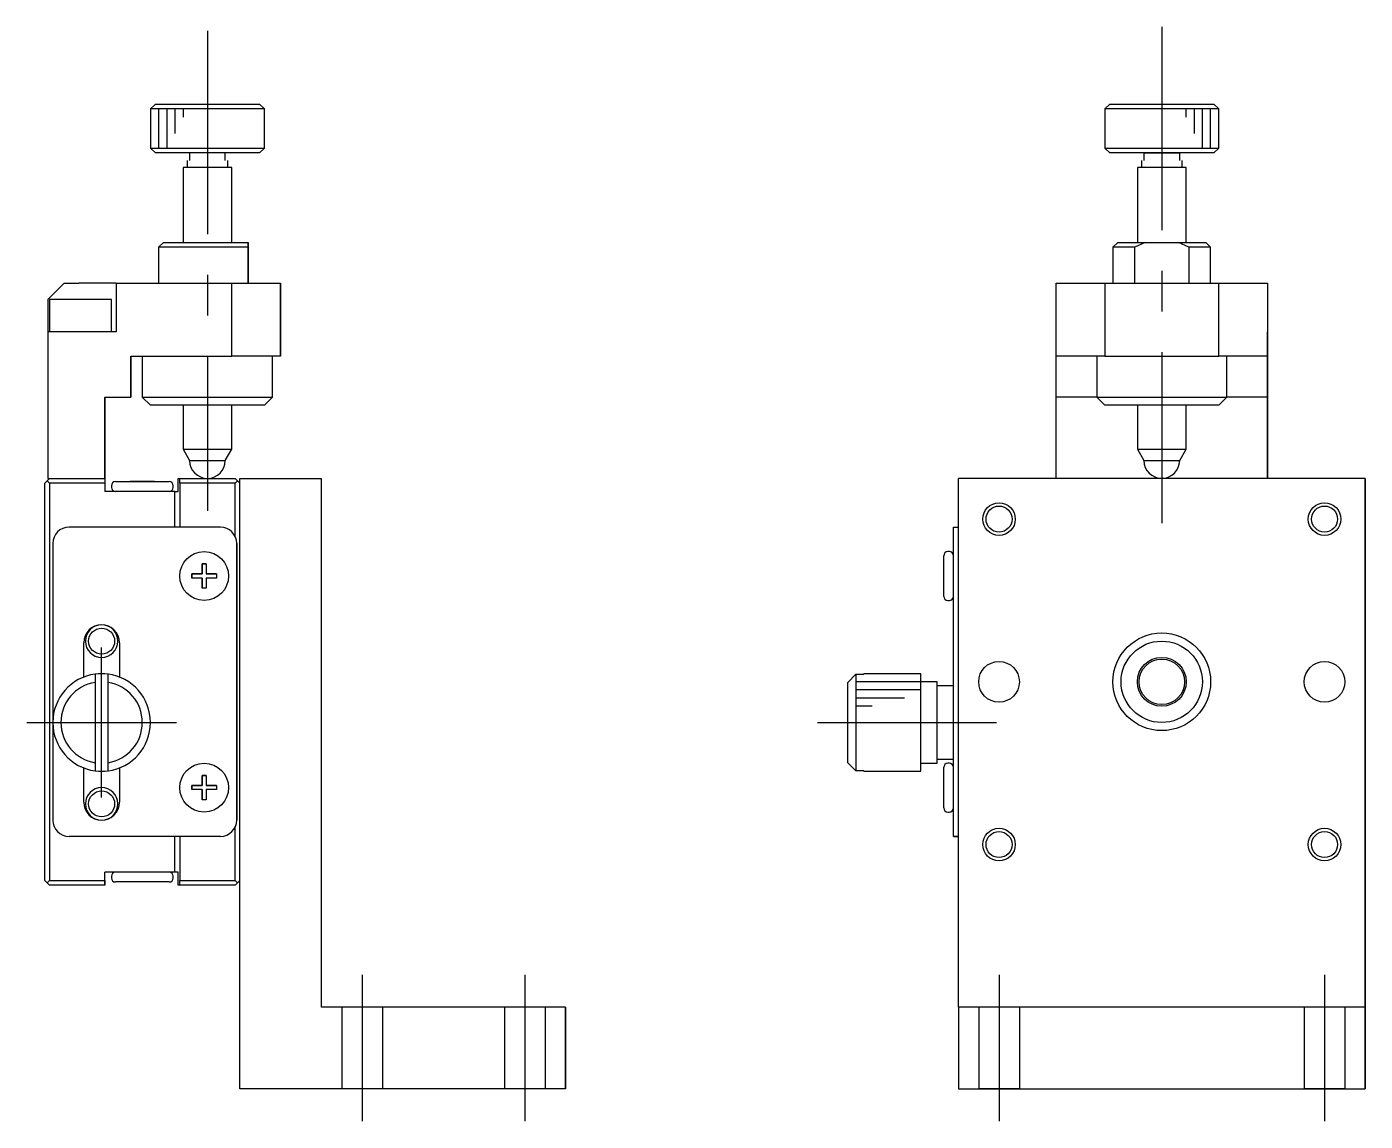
# Model space of a CAD drawing. Extents: x 180 to 395, y 2 to 175.
# Drawn here: x 312.3 to 394.6, y 70.3 to 137.6 of the extents above; entities that cross this region are included whole.
import ezdxf

# ---------------------------------------------------------------- set-up
doc = ezdxf.new("R2010")
doc.units = 0
doc.header["$LTSCALE"] = 10
doc.linetypes.add('CENTER', pattern=[2, 1.25, -0.25, 0.25, -0.25])
doc.linetypes.add('DASHED', pattern=[3.5, 2, -1.5])
doc.layers.get('0').update_dxf_attribs({"linetype": 'CONTINUOUS'})
doc.layers.add('CENTER', color=1, linetype='CENTER')

msp = doc.modelspace()

# ---------------------------------------------------------------- linework, layer by layer
at = {"color": 7, "linetype": 'CONTINUOUS'}
for p, q in [((320.238957, 132.832024), (319.938957, 132.532024)), ((326.938957, 132.532024), (319.938957, 132.532024)), ((319.938957, 132.532024), (319.938957, 130.132024)), ((320.238957, 132.832024), (326.638957, 132.832024)), ((326.938957, 132.532024), (326.638957, 132.832024)), ((326.938957, 130.132024), (326.938957, 132.532024)), ((378.878772, 132.832024), (378.578772, 132.532024)), ((385.578772, 132.532024), (378.578772, 132.532024)), ((378.578772, 132.532024), (378.578772, 130.132024)), ((378.878772, 132.832024), (385.278772, 132.832024)), ((385.578772, 132.532024), (385.278772, 132.832024)), ((385.578772, 130.132024), (385.578772, 132.532024)), ((319.938957, 130.132024), (326.938957, 130.132024)), ((319.938957, 130.132024), (320.238957, 129.832024)), ((326.638957, 129.832024), (326.938957, 130.132024)), ((378.578772, 130.132024), (385.578772, 130.132024)), ((378.578772, 130.132024), (378.878772, 129.832024)), ((385.278772, 129.832024), (385.578772, 130.132024)), ((326.638957, 129.832024), (320.238957, 129.832024)), ((322.338957, 129.832024), (322.338957, 129.365037)), ((324.538957, 129.365037), (324.538957, 129.832024)), ((380.978772, 129.832024), (378.878772, 129.832024)), ((385.278772, 129.832024), (378.878772, 129.832024)), ((382.078772, 129.832024), (380.978772, 129.832024)), ((380.978772, 129.832024), (383.178772, 129.832024)), ((380.978772, 129.832024), (380.978772, 129.365037)), ((383.178772, 129.832024), (382.078772, 129.832024)), ((385.278772, 129.832024), (383.178772, 129.832024)), ((383.178772, 129.365037), (383.178772, 129.832024)), ((323.438957, 128.932024), (321.938957, 128.932024)), ((321.938957, 128.932024), (321.938957, 124.332044)), ((324.938957, 128.932024), (323.438957, 128.932024)), ((324.938957, 124.332044), (324.938957, 128.932024)), ((383.578772, 128.932024), (380.578772, 128.932024)), ((380.578772, 128.932024), (380.578772, 124.332044)), ((383.578772, 124.332044), (383.578772, 128.932024)), ((320.738957, 124.332024), (320.438957, 124.032024)), ((320.738957, 124.332024), (325.938957, 124.332024)), ((325.938957, 124.332024), (325.938957, 124.032024)), ((325.938957, 124.032024), (325.938957, 124.332024)), ((379.378772, 124.332024), (379.078772, 124.032024)), ((379.378772, 124.332024), (381.058968, 124.332024)), ((381.058968, 124.332024), (380.420459, 124.032024)), ((381.058968, 124.332024), (383.098576, 124.332024)), ((383.737084, 124.032024), (383.098576, 124.332024)), ((383.098576, 124.332024), (384.778772, 124.332024)), ((385.078772, 124.032024), (384.778772, 124.332024)), ((325.938957, 124.032024), (320.438957, 124.032024)), ((320.438957, 124.032024), (320.438957, 121.832024)), ((325.938957, 124.032024), (325.938957, 121.832024)), ((325.938957, 121.832024), (325.938957, 124.032024)), ((380.420459, 124.032024), (379.078772, 124.032024)), ((379.078772, 124.032024), (379.078772, 121.832024)), ((380.420459, 121.832024), (380.420459, 124.032024)), ((385.078772, 124.032024), (383.737084, 124.032024)), ((383.737084, 124.032024), (383.737084, 121.832024)), ((385.078772, 121.832024), (385.078772, 124.032024)), ((314.638957, 121.832024), (313.638957, 120.832024)), ((314.638957, 121.832024), (315.538957, 121.832024)), ((317.838957, 121.832024), (315.538957, 121.832024)), ((317.838957, 121.832024), (317.838957, 118.832024)), ((317.838957, 121.832024), (324.938957, 121.832024)), ((317.838957, 121.832024), (317.838957, 118.832024)), ((324.938957, 117.332024), (324.938957, 121.832024)), ((324.938957, 121.832024), (327.938957, 121.832024)), ((327.938957, 121.832024), (327.938957, 117.332024)), ((327.938957, 117.332024), (327.938957, 121.832024)), ((375.578772, 117.332024), (375.578772, 121.832024)), ((375.578772, 121.832024), (378.578772, 121.832024)), ((378.578772, 121.832024), (378.578772, 117.332024)), ((378.578772, 121.832024), (385.578772, 121.832024)), ((385.578772, 117.332024), (385.578772, 121.832024)), ((385.578772, 121.832024), (388.578772, 121.832024)), ((388.578772, 121.832024), (388.578772, 117.332024)), ((388.578772, 121.832024), (388.578772, 118.832024)), ((313.638957, 120.832024), (313.638957, 118.832024)), ((315.621749, 120.832024), (313.738957, 120.832024)), ((313.738957, 120.832024), (313.738957, 118.832024)), ((317.538957, 120.832024), (315.621749, 120.832024)), ((317.538957, 118.832024), (317.538957, 120.832024)), ((313.638957, 118.832024), (313.638957, 109.832024)), ((317.838957, 118.832024), (313.638957, 118.832024)), ((388.578772, 109.832024), (388.578772, 118.832024)), ((318.738957, 114.832024), (318.738957, 117.332024)), ((318.738957, 117.332024), (324.938957, 117.332024)), ((318.738957, 117.332024), (318.738957, 114.832024)), ((319.438957, 117.332024), (319.438957, 114.832024)), ((327.938957, 117.332024), (324.938957, 117.332024)), ((327.438957, 114.832024), (327.438957, 117.332024)), ((378.078772, 117.332024), (375.578772, 117.332024)), ((378.578772, 117.332024), (375.578772, 117.332024)), ((375.578772, 114.832024), (375.578772, 117.332024)), ((378.078772, 117.332024), (378.078772, 114.832024)), ((378.578772, 117.332024), (385.578772, 117.332024)), ((388.578772, 117.332024), (385.578772, 117.332024)), ((388.578772, 117.332024), (386.078772, 117.332024)), ((386.078772, 114.832024), (386.078772, 117.332024)), ((388.578772, 117.332024), (388.578772, 114.832024)), ((317.138957, 114.832024), (318.738957, 114.832024)), ((317.138957, 109.832024), (317.138957, 114.832024)), ((317.138957, 114.832024), (317.138957, 109.832024)), ((319.438957, 114.832024), (327.438957, 114.832024)), ((319.438957, 114.832024), (319.938957, 114.332024)), ((326.938957, 114.332024), (319.938957, 114.332024)), ((321.938957, 114.332005), (321.938957, 111.624845)), ((324.938957, 111.624845), (324.938957, 114.332005)), ((326.938957, 114.332024), (327.438957, 114.832024)), ((378.078772, 114.832024), (375.578772, 114.832024)), ((378.078772, 114.832024), (375.578772, 114.832024)), ((375.578772, 109.832024), (375.578772, 114.832024)), ((378.078772, 114.832024), (386.078772, 114.832024)), ((378.078772, 114.832024), (378.578772, 114.332024)), ((380.578772, 114.332024), (378.578772, 114.332024)), ((385.578772, 114.332024), (378.578772, 114.332024)), ((380.578772, 114.332005), (380.578772, 111.624845)), ((385.578772, 114.332024), (383.578772, 114.332024)), ((383.578772, 111.624845), (383.578772, 114.332005)), ((385.578772, 114.332024), (386.078772, 114.832024)), ((388.578772, 114.832024), (386.078772, 114.832024)), ((388.578772, 114.832024), (386.078772, 114.832024)), ((388.578772, 114.832024), (388.578772, 109.832024)), ((321.938951, 111.624845), (323.438957, 111.624845)), ((321.938957, 111.624845), (323.438957, 111.624845)), ((321.938957, 111.624845), (322.338957, 110.932024)), ((323.438957, 111.624845), (324.938962, 111.624845)), ((323.438957, 111.624845), (324.938957, 111.624845)), ((324.538957, 110.932024), (324.938957, 111.624845)), ((380.578767, 111.624845), (383.578777, 111.624845)), ((380.578772, 111.624845), (383.578772, 111.624845)), ((380.578772, 111.624845), (380.978772, 110.932024)), ((383.178772, 110.932024), (383.578772, 111.624845)), ((322.338957, 110.932024), (324.538957, 110.932024)), ((380.978772, 110.932024), (383.178772, 110.932024)), ((313.438957, 109.532024), (313.588957, 109.682024)), ((313.438957, 85.132024), (313.438957, 109.532024)), ((313.588957, 109.682024), (313.738957, 109.832024)), ((313.738957, 109.532024), (313.588957, 109.682024)), ((313.638957, 109.832024), (313.738957, 109.832024)), ((313.738957, 109.832024), (317.138957, 109.832024)), ((313.738957, 109.532024), (313.738957, 85.132024)), ((317.138957, 109.532024), (313.738957, 109.532024)), ((317.138957, 109.832024), (317.138957, 109.032024)), ((317.138957, 109.832024), (317.138957, 109.532024)), ((317.138957, 109.532024), (317.138957, 109.032024)), ((317.538957, 109.382024), (317.538957, 109.282024)), ((317.788957, 109.632024), (321.088957, 109.632024)), ((317.788957, 109.632024), (319.313957, 109.632024)), ((318.688957, 109.632024), (319.313957, 109.632024)), ((319.313957, 109.632024), (318.688957, 109.632024)), ((319.313957, 109.632024), (319.438957, 109.632024)), ((319.313957, 109.632024), (319.563957, 109.632024)), ((319.563957, 109.632024), (319.313957, 109.632024)), ((319.438957, 109.632024), (319.563957, 109.632024)), ((319.563957, 109.632024), (321.088957, 109.632024)), ((320.188957, 109.632024), (319.563957, 109.632024)), ((319.563957, 109.632024), (320.188957, 109.632024)), ((321.338957, 109.282024), (321.338957, 109.382024)), ((321.638957, 109.032024), (321.638957, 109.832024)), ((321.638957, 109.832024), (321.738957, 109.832024)), ((321.738957, 109.532024), (321.738957, 109.832024)), ((321.738957, 109.832024), (325.138957, 109.832024)), ((325.138957, 109.532024), (321.738957, 109.532024)), ((321.738957, 109.532024), (321.738957, 106.832024)), ((325.138957, 109.832024), (325.288957, 109.682024)), ((325.288957, 109.682024), (325.138957, 109.832024)), ((325.288957, 109.682024), (325.138957, 109.532024)), ((325.138957, 106.267914), (325.138957, 109.532024)), ((325.238957, 109.732024), (325.438957, 109.532024)), ((325.438957, 109.532024), (325.238957, 109.732024)), ((325.288957, 109.682024), (325.438957, 109.532024)), ((325.438957, 109.532024), (325.288957, 109.682024)), ((325.438957, 72.332024), (325.438957, 109.832024)), ((325.438957, 109.832024), (330.438957, 109.832024)), ((330.438957, 77.332024), (330.438957, 109.832024)), ((330.438957, 108.332019), (330.438957, 109.832024)), ((394.578772, 109.832024), (369.578772, 109.832024)), ((369.578772, 77.332024), (369.578772, 109.832024)), ((394.578772, 77.332024), (394.578772, 109.832024)), ((394.578772, 109.832024), (394.578772, 77.332024)), ((320.238957, 109.032024), (317.138957, 109.032024)), ((321.438957, 109.032024), (320.238957, 109.032024)), ((321.438957, 106.832024), (321.438957, 109.032024)), ((321.438957, 106.832024), (321.438957, 109.032024)), ((321.438957, 109.032024), (321.638957, 109.032024)), ((324.238957, 106.832024), (314.938957, 106.832024)), ((330.438957, 100.332019), (330.438957, 106.332029)), ((369.278772, 106.832024), (369.578772, 106.832024)), ((369.278772, 105.832024), (369.278772, 106.832024)), ((313.938957, 105.832024), (313.938957, 94.832024)), ((325.238957, 88.832024), (325.238957, 105.832024)), ((325.238957, 105.832024), (325.238957, 88.832024)), ((369.028772, 105.332024), (368.928772, 105.332024)), ((369.278772, 88.832024), (369.278772, 105.832024)), ((323.113957, 104.582024), (323.363957, 104.582024)), ((323.113957, 103.957024), (323.113957, 104.582024)), ((323.113957, 104.582024), (323.113957, 103.957024)), ((323.363957, 104.582024), (323.113957, 104.582024)), ((323.363957, 104.582024), (323.363957, 103.957024)), ((368.678772, 102.582024), (368.678772, 105.082024)), ((368.678772, 103.957024), (368.678772, 104.582024)), ((322.488957, 103.957024), (323.113957, 103.957024)), ((322.488957, 103.707024), (322.488957, 103.957024)), ((323.113957, 103.957024), (322.488957, 103.957024)), ((322.488957, 103.957024), (322.488957, 103.707024)), ((323.113957, 103.707024), (322.488957, 103.707024)), ((323.113957, 103.082024), (323.113957, 103.707024)), ((323.113957, 103.707024), (323.113957, 103.082024)), ((323.363957, 103.957024), (323.988957, 103.957024)), ((323.988957, 103.957024), (323.363957, 103.957024)), ((323.363957, 103.707024), (323.363957, 103.082024)), ((323.988957, 103.707024), (323.363957, 103.707024)), ((323.988957, 103.957024), (323.988957, 103.707024)), ((368.678772, 103.707024), (368.678772, 103.957024)), ((368.678772, 103.082024), (368.678772, 103.707024)), ((323.363957, 103.082024), (323.113957, 103.082024)), ((368.928772, 102.332024), (369.028772, 102.332024)), ((315.838957, 97.623082), (315.838957, 99.732024)), ((315.838957, 97.623082), (315.838957, 99.732024)), ((318.038957, 99.732024), (318.038957, 97.623082)), ((330.438957, 96.082024), (330.438957, 98.582024)), ((330.438957, 96.082024), (330.438957, 98.582024)), ((316.538956, 97.805238), (316.538956, 97.299817)), ((316.538956, 97.805238), (316.538956, 91.858811)), ((316.538956, 97.299817), (316.538956, 92.364232)), ((317.338956, 97.299817), (317.338956, 97.805238)), ((317.338956, 92.364232), (317.338956, 97.299817)), ((362.778772, 97.299817), (363.278772, 97.805238)), ((362.778772, 92.364232), (362.778772, 97.299817)), ((363.278772, 97.805238), (363.278772, 91.858811)), ((363.278772, 97.805238), (363.778772, 97.805238)), ((363.778772, 97.805238), (363.778772, 97.832024)), ((367.278772, 97.832024), (363.778772, 97.832024)), ((367.278772, 97.332024), (367.278772, 97.832024)), ((367.278772, 91.832024), (367.278772, 97.832024)), ((367.278772, 92.332024), (367.278772, 97.332024)), ((367.278772, 92.332024), (367.278772, 97.332024)), ((368.278772, 97.332024), (367.278772, 97.332024)), ((368.278772, 92.332024), (368.278772, 97.332024)), ((368.278772, 97.082024), (368.278772, 97.332024)), ((369.278772, 97.082024), (368.278772, 97.082024)), ((313.938957, 94.832024), (313.938957, 88.832024)), ((330.438957, 88.332019), (330.438957, 94.332029)), ((316.538956, 92.364232), (316.538956, 91.858811)), ((317.338956, 91.858811), (317.338956, 92.364232)), ((363.278772, 91.858811), (362.778772, 92.364232)), ((367.278772, 91.832024), (367.278772, 92.332024)), ((367.278772, 92.332024), (368.278772, 92.332024)), ((368.278772, 92.332024), (368.278772, 92.582024)), ((368.278772, 92.582024), (369.278772, 92.582024)), ((369.028772, 92.332024), (368.928772, 92.332024)), ((315.838957, 89.932024), (315.838957, 92.040967)), ((315.838957, 89.932024), (315.838957, 92.040967)), ((318.038957, 92.040967), (318.038957, 89.932024)), ((323.113957, 91.582024), (323.363957, 91.582024)), ((323.113957, 90.957024), (323.113957, 91.582024)), ((323.113957, 91.582024), (323.113957, 90.957024)), ((323.363957, 91.582024), (323.113957, 91.582024)), ((323.363957, 91.582024), (323.363957, 90.957024)), ((363.778772, 91.858811), (363.278772, 91.858811)), ((363.778772, 91.832024), (363.778772, 91.858811)), ((363.778772, 91.832024), (367.278772, 91.832024)), ((368.678772, 89.582024), (368.678772, 92.082024)), ((368.678772, 90.957024), (368.678772, 91.582024)), ((322.488957, 90.957024), (323.113957, 90.957024)), ((322.488957, 90.707024), (322.488957, 90.957024)), ((323.113957, 90.957024), (322.488957, 90.957024)), ((322.488957, 90.957024), (322.488957, 90.707024)), ((323.113957, 90.707024), (322.488957, 90.707024)), ((323.113957, 90.082024), (323.113957, 90.707024)), ((323.113957, 90.707024), (323.113957, 90.082024)), ((323.363957, 90.957024), (323.988957, 90.957024)), ((323.988957, 90.957024), (323.363957, 90.957024)), ((323.363957, 90.707024), (323.363957, 90.082024)), ((323.988957, 90.707024), (323.363957, 90.707024)), ((323.988957, 90.957024), (323.988957, 90.707024)), ((368.678772, 90.707024), (368.678772, 90.957024)), ((368.678772, 90.082024), (368.678772, 90.707024)), ((323.363957, 90.082024), (323.113957, 90.082024)), ((368.928772, 89.332024), (369.028772, 89.332024)), ((369.278772, 87.832024), (369.278772, 88.832024)), ((325.138957, 85.132024), (325.138957, 88.396135)), ((324.238957, 87.832024), (314.938957, 87.832024)), ((321.438957, 85.632024), (321.438957, 87.832024)), ((321.438957, 85.632024), (321.438957, 87.832024)), ((321.738957, 87.832024), (321.738957, 85.132024)), ((369.578772, 87.832024), (369.278772, 87.832024)), ((369.278772, 87.832024), (369.578772, 87.832024)), ((321.438957, 85.632024), (317.138957, 85.632024)), ((317.138957, 85.132024), (317.138957, 85.632024)), ((317.138957, 84.832024), (317.138957, 85.632024)), ((321.638957, 85.632024), (321.438957, 85.632024)), ((321.638957, 84.832024), (321.638957, 85.632024)), ((330.438957, 77.332024), (330.438957, 86.332029)), ((313.588957, 84.982024), (313.438957, 85.132024)), ((313.588957, 84.982024), (313.738957, 85.132024)), ((313.738957, 84.832024), (313.588957, 84.982024)), ((313.738957, 85.132024), (317.138957, 85.132024)), ((317.138957, 84.832024), (313.738957, 84.832024)), ((317.138957, 85.132024), (317.138957, 84.832024)), ((317.538957, 85.382024), (317.538957, 85.282024)), ((319.438957, 85.032024), (317.788957, 85.032024)), ((319.313957, 85.032024), (318.688957, 85.032024)), ((319.563957, 85.032024), (319.313957, 85.032024)), ((321.088957, 85.032024), (319.438957, 85.032024)), ((320.188957, 85.032024), (319.563957, 85.032024)), ((321.338957, 85.282024), (321.338957, 85.382024)), ((321.738957, 84.832024), (321.638957, 84.832024)), ((321.738957, 84.832024), (321.738957, 85.132024)), ((321.738957, 85.132024), (325.138957, 85.132024)), ((325.138957, 84.832024), (321.738957, 84.832024)), ((325.138957, 85.132024), (325.288957, 84.982024)), ((325.288957, 84.982024), (325.138957, 84.832024)), ((325.138957, 84.832024), (325.288957, 84.982024)), ((325.238957, 84.932024), (325.438957, 85.132024)), ((325.438957, 85.132024), (325.238957, 84.932024)), ((325.438957, 85.132024), (325.288957, 84.982024)), ((325.288957, 84.982024), (325.438957, 85.132024)), ((345.438957, 77.332024), (330.438957, 77.332024)), ((345.438957, 77.332024), (345.438957, 72.332024)), ((345.438957, 72.332024), (345.438957, 77.332024)), ((369.578772, 77.332024), (369.578772, 72.332024)), ((394.578772, 77.332024), (369.578772, 77.332024)), ((394.578772, 77.332024), (394.578772, 72.332024)), ((394.578772, 72.332024), (394.578772, 77.332024)), ((345.438957, 72.332024), (325.438957, 72.332024)), ((369.578772, 72.332024), (394.578772, 72.332024)), ((369.578772, 72.332024), (394.578772, 72.332024)), ((373.328772, 72.332024), (370.828772, 72.332024)), ((373.328772, 72.332024), (370.828772, 72.332024)), ((373.328772, 72.332024), (370.828772, 72.332024)), ((373.328772, 72.332024), (370.828772, 72.332024)), ((393.328772, 72.332024), (390.828772, 72.332024)), ((393.328772, 72.332024), (390.828772, 72.332024)), ((393.328772, 72.332024), (390.828772, 72.332024)), ((393.328772, 72.332024), (390.828772, 72.332024))]:
    msp.add_line(p, q, dxfattribs=at)
at = {"color": 3, "linetype": 'CONTINUOUS'}
for p, q in [((320.438957, 132.532024), (320.438957, 130.132024)), ((320.938957, 132.532024), (320.938957, 130.132024)), ((321.438957, 132.532024), (321.438957, 131.032024)), ((321.938957, 132.532024), (321.938957, 132.032024)), ((383.578772, 132.032024), (383.578772, 132.532024)), ((384.078772, 131.032024), (384.078772, 132.532024)), ((384.578772, 130.132024), (384.578772, 132.532024)), ((385.078772, 130.132024), (385.078772, 132.532024)), ((322.188957, 129.365037), (322.188957, 128.932024)), ((324.688957, 128.932024), (324.688957, 129.365037)), ((380.828772, 129.365037), (380.828772, 128.932024)), ((383.328772, 128.932024), (383.328772, 129.365037)), ((367.278772, 97.332024), (363.278772, 97.332024)), ((367.278772, 96.832024), (363.278772, 96.832024)), ((366.278772, 96.332024), (363.278772, 96.332024)), ((364.278772, 95.832024), (363.278772, 95.832024))]:
    msp.add_line(p, q, dxfattribs=at)
at = {"color": 3, "linetype": 'DASHED'}
for p, q in [((331.688957, 77.332024), (331.688957, 72.332024)), ((334.188957, 77.332024), (334.188957, 72.332024)), ((341.688957, 77.332024), (341.688957, 72.332024)), ((344.188957, 77.332024), (344.188957, 72.332024)), ((370.828772, 77.332024), (370.828772, 72.332024)), ((373.328772, 77.332024), (373.328772, 72.332024)), ((390.828772, 77.332024), (390.828772, 72.332024)), ((393.328772, 77.332024), (393.328772, 72.332024))]:
    msp.add_line(p, q, dxfattribs=at)
at = {"color": 3, "linetype": 'CONTINUOUS'}
for centre, radius in [((372.078772, 107.332024), 1), ((392.078772, 107.332024), 1), ((382.078772, 97.332024), 3), ((372.078772, 87.332024), 1), ((392.078772, 87.332024), 1)]:
    msp.add_circle(centre, radius, dxfattribs=at)
at = {"color": 7, "linetype": 'CONTINUOUS'}
for centre, radius in [((372.078772, 107.332024), 0.8), ((392.078772, 107.332024), 0.8), ((323.238957, 103.832024), 1.5), ((316.938957, 99.832024), 0.8), ((382.078772, 97.332024), 2.5), ((382.078772, 97.332024), 1.5), ((382.078772, 97.332024), 1.4), ((372.078772, 97.332024), 1.25), ((392.078772, 97.332024), 1.25), ((323.238957, 90.832024), 1.5), ((316.938957, 89.832024), 0.8), ((372.078772, 87.332024), 0.8), ((392.078772, 87.332024), 0.8)]:
    msp.add_circle(centre, radius, dxfattribs=at)
for centre, radius, start, end in [((323.438957, 110.932024), 1.1, 180, 270), ((323.438957, 110.932024), 1.1, 270, 0), ((382.078772, 110.932024), 1.1, 180, 270), ((382.078772, 110.932024), 1.1, 270, 0), ((317.788957, 109.382024), 0.25, 90, 180), ((321.088957, 109.382024), 0.25, 0, 90), ((317.788957, 109.282024), 0.25, 180, 270), ((321.088957, 109.282024), 0.25, 270, 0), ((314.938957, 105.832024), 1, 90, 180), ((324.238957, 105.832024), 1, 0, 90), ((368.928772, 105.082024), 0.25, 90, 180), ((369.028772, 105.082024), 0.25, 0, 90), ((368.928772, 102.582024), 0.25, 180, 270), ((369.028772, 102.582024), 0.25, 270, 0), ((316.938957, 99.732024), 1.1, 0, 180), ((316.938956, 94.832024), 3, 97.662256, 262.337744), ((316.938956, 94.832024), 2.5, 99.206896, 260.793104), ((316.938956, 94.832024), 3, 82.337744, 97.662256), ((316.938956, 94.832024), 3, 277.662256, 82.337744), ((316.938956, 94.832024), 2.5, 279.206896, 80.793104), ((368.928772, 92.082024), 0.25, 90, 180), ((369.028772, 92.082024), 0.25, 0, 90), ((316.938956, 94.832024), 3, 262.337744, 277.662256), ((316.938957, 89.932024), 1.1, 180, 0), ((314.938957, 88.832024), 1, 180, 270), ((324.238957, 88.832024), 1, 270, 0), ((368.928772, 89.582024), 0.25, 180, 270), ((369.028772, 89.582024), 0.25, 270, 0), ((317.788957, 85.382024), 0.25, 90, 180), ((321.088957, 85.382024), 0.25, 0, 90), ((317.788957, 85.282024), 0.25, 180, 270), ((321.088957, 85.282024), 0.25, 270, 0)]:
    msp.add_arc(centre, radius, start, end, dxfattribs=at)
at = {"color": 3, "linetype": 'CONTINUOUS'}
for centre, start, end in [((316.938957, 99.832024), 90, 0), ((316.938957, 99.832024), 0, 90), ((316.938957, 89.832024), 0, 270), ((316.938957, 89.832024), 270, 0)]:
    msp.add_arc(centre, 1, start, end, dxfattribs=at)
at = {"layer": 'CENTER', "color": 1, "linetype": 'CENTER'}
for p, q in [((382.078772, 137.582024), (382.078772, 107.082024)), ((323.438957, 137.332024), (323.438957, 107.832024)), ((316.938956, 90.232024), (316.938956, 99.432024)), ((312.338956, 94.832024), (321.538956, 94.832024)), ((360.928772, 94.832024), (371.928772, 94.832024)), ((332.938957, 79.332024), (332.938957, 70.332024)), ((342.938957, 79.332024), (342.938957, 70.332024)), ((372.078772, 79.332024), (372.078772, 70.332024)), ((392.078772, 79.332024), (392.078772, 70.332024))]:
    msp.add_line(p, q, dxfattribs=at)

doc.saveas('drawing.dxf')
